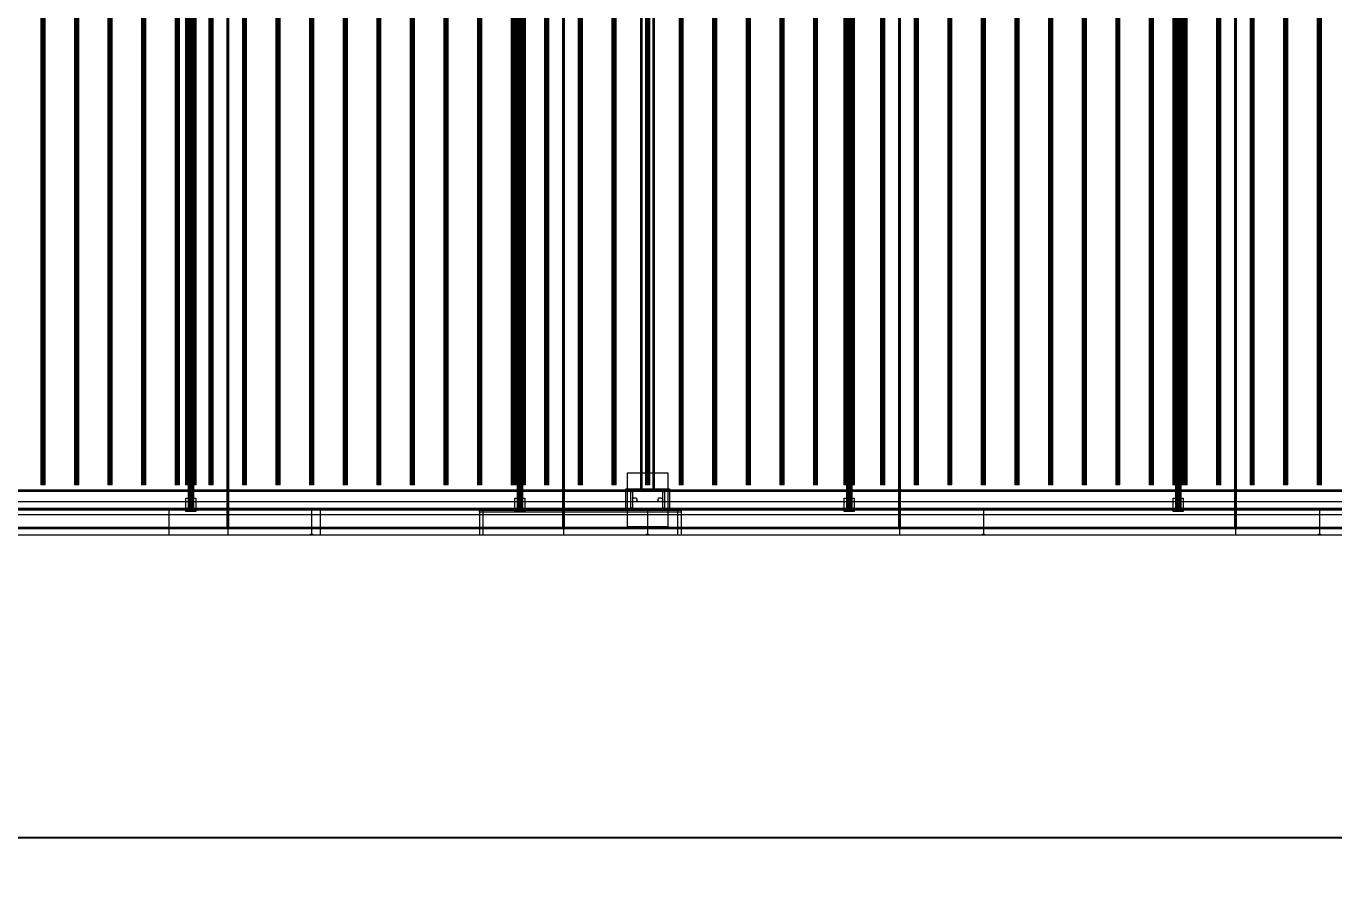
# Model space of a CAD drawing. Header units: millimetres. Extents: x -1970 to 59977, y -50268 to 6837.
# Drawn here: x 51989 to 55882, y -20450 to -17885 of the extents above; entities that cross this region are included whole.
import ezdxf

# ---------------------------------------------------------------- set-up
doc = ezdxf.new("R2010")
doc.units = ezdxf.units.MM
doc.layers.add('COTAS_O', color=1, linetype='Continuous', lineweight=0)
doc.layers.add('superior_secador', color=7, linetype='Continuous', lineweight=0)
doc.dimstyles.new('R19_100', dxfattribs={"dimtxt": 250, "dimasz": 150, "dimexe": 150, "dimexo": 80, "dimgap": 100, "dimtad": 1, "dimtih": 1, "dimtoh": 1, "dimdsep": 46, "dimcen": 0.09, "dimadec": 0, "dimazin": 0, "dimtfac": 1, "dimtdec": 4, "dimtofl": 0, "dimtmove": 0, "dimatfit": 3, "dimfxl": 1, "dimtolj": 1, "dimtzin": 0, "dimarcsym": 0})

# ---------------------------------------------------------------- blocks, each defined once
blk = doc.blocks.new('*D35')
at = {"layer": 'COTAS_O', "color": 0, "lineweight": -2, "transparency": 16777216}
for p, q in [((38839.3, -19480), (38839.3, -20450)), ((58839.3, -19480), (58839.3, -20450)), ((38989.3, -20300), (58689.3, -20300))]:
    blk.add_line(p, q, dxfattribs=at)
at = {"layer": 'COTAS_O', "color": 0, "transparency": 16777216}
for points in [[(38989.3, -20275), (38989.3, -20325), (38839.3, -20300)], [(58689.3, -20275), (58689.3, -20325), (58839.3, -20300)]]:
    blk.add_solid(points, dxfattribs=at)
at = {"layer": 'Defpoints', "color": 0, "transparency": 16777216}
for p in [(38839.3, -19400), (58839.3, -19400), (58839.3, -20300)]:
    blk.add_point(p, dxfattribs=at)

msp = doc.modelspace()

# ---------------------------------------------------------------- linework, layer by layer
at = {"layer": 'superior_secador'}
for p, q in [((52587.253, -19380), (52587.253, -16620)), ((52589.253, -16600), (52589.253, -19400)), ((52591.253, -16620), (52591.253, -19380)), ((53587.253, -19380), (53587.253, -16620)), ((53589.253, -16600), (53589.253, -19400)), ((53591.253, -16620), (53591.253, -19380)), ((54587.253, -19380), (54587.253, -16620)), ((54589.253, -16600), (54589.253, -19400)), ((54591.253, -16620), (54591.253, -19380)), ((55587.253, -19380), (55587.253, -16620)), ((55589.253, -16600), (55589.253, -19400)), ((55591.253, -16620), (55591.253, -19380)), ((52471.253, -16680), (52471.253, -19320)), ((52471.526, -16680), (52471.526, -19320)), ((52472.325, -16680), (52472.325, -19320)), ((52473.596, -16680), (52473.596, -19320)), ((52475.253, -16680), (52475.253, -19320)), ((52477.182, -16680), (52477.182, -19320)), ((52479.253, -16680), (52479.253, -19320)), ((52481.324, -16680), (52481.324, -19320)), ((52483.253, -16680), (52483.253, -19320)), ((52484.91, -16680), (52484.91, -19320)), ((52486.181, -16680), (52486.181, -19320)), ((52486.98, -16680), (52486.98, -19320)), ((52487.253, -19320), (52487.253, -16680)), ((53451.253, -16680), (53451.253, -19320)), ((53451.526, -16680), (53451.526, -19320)), ((53452.325, -16680), (53452.325, -19320)), ((53453.596, -16680), (53453.596, -19320)), ((53455.253, -16680), (53455.253, -19320)), ((53457.182, -16680), (53457.182, -19320)), ((53459.253, -16680), (53459.253, -19320)), ((53461.324, -16680), (53461.324, -19320)), ((53463.253, -16680), (53463.253, -19320)), ((53464.91, -16680), (53464.91, -19320)), ((53466.181, -16680), (53466.181, -19320)), ((53466.98, -16680), (53466.98, -19320)), ((53467.253, -19320), (53467.253, -16680)), ((54431.253, -16680), (54431.253, -19320)), ((54431.526, -16680), (54431.526, -19320)), ((54432.325, -16680), (54432.325, -19320)), ((54433.596, -16680), (54433.596, -19320)), ((54435.253, -16680), (54435.253, -19320)), ((54437.182, -16680), (54437.182, -19320)), ((54439.253, -16680), (54439.253, -19320)), ((54441.324, -16680), (54441.324, -19320)), ((54443.253, -16680), (54443.253, -19320)), ((54444.91, -16680), (54444.91, -19320)), ((54446.181, -16680), (54446.181, -19320)), ((54446.98, -16680), (54446.98, -19320)), ((54447.253, -19320), (54447.253, -16680)), ((55411.253, -16680), (55411.253, -19320)), ((55411.526, -16680), (55411.526, -19320)), ((55412.325, -16680), (55412.325, -19320)), ((55413.596, -16680), (55413.596, -19320)), ((55415.253, -16680), (55415.253, -19320)), ((55417.182, -16680), (55417.182, -19320)), ((55419.253, -16680), (55419.253, -19320)), ((55421.324, -16680), (55421.324, -19320)), ((55423.253, -16680), (55423.253, -19320)), ((55424.91, -16680), (55424.91, -19320)), ((55426.181, -16680), (55426.181, -19320)), ((55426.98, -16680), (55426.98, -19320)), ((55427.253, -19320), (55427.253, -16680)), ((53819.253, -19265), (53819.253, -16735)), ((53822.253, -16735), (53822.253, -19265)), ((53856.253, -19265), (53856.253, -16735)), ((53859.253, -16735), (53859.253, -19265)), ((52032.903, -16750), (52032.903, -19250)), ((52034.116, -16750), (52034.116, -19250)), ((52037.291, -16750), (52037.291, -19250)), ((52041.215, -16750), (52041.215, -19250)), ((52044.39, -16750), (52044.39, -19250)), ((52045.603, -19250), (52045.603, -16750)), ((52132.903, -16750), (52132.903, -19250)), ((52134.116, -16750), (52134.116, -19250)), ((52137.291, -16750), (52137.291, -19250)), ((52141.215, -16750), (52141.215, -19250)), ((52144.39, -16750), (52144.39, -19250)), ((52145.603, -19250), (52145.603, -16750)), ((52232.903, -16750), (52232.903, -19250)), ((52234.116, -16750), (52234.116, -19250)), ((52237.291, -16750), (52237.291, -19250)), ((52241.215, -16750), (52241.215, -19250)), ((52244.39, -16750), (52244.39, -19250)), ((52245.603, -19250), (52245.603, -16750)), ((52332.903, -16750), (52332.903, -19250)), ((52334.116, -16750), (52334.116, -19250)), ((52337.291, -16750), (52337.291, -19250)), ((52341.215, -16750), (52341.215, -19250)), ((52344.39, -16750), (52344.39, -19250)), ((52345.603, -19250), (52345.603, -16750)), ((52432.903, -16750), (52432.903, -19250)), ((52434.116, -16750), (52434.116, -19250)), ((52437.291, -16750), (52437.291, -19250)), ((52441.215, -16750), (52441.215, -19250)), ((52444.39, -16750), (52444.39, -19250)), ((52445.603, -19250), (52445.603, -16750)), ((52463.253, -16750), (52463.253, -19250)), ((52463.798, -16750), (52463.798, -19250)), ((52465.397, -16750), (52465.397, -19250)), ((52467.939, -16750), (52467.939, -19250)), ((52471.253, -16750), (52471.253, -19250)), ((52475.112, -16750), (52475.112, -19250)), ((52479.253, -16750), (52479.253, -19250)), ((52483.394, -16750), (52483.394, -19250)), ((52487.253, -16750), (52487.253, -19250)), ((52490.567, -16750), (52490.567, -19250)), ((52493.109, -16750), (52493.109, -19250)), ((52494.708, -16750), (52494.708, -19250)), ((52495.253, -19250), (52495.253, -16750)), ((52532.903, -16750), (52532.903, -19250)), ((52534.116, -16750), (52534.116, -19250)), ((52537.291, -16750), (52537.291, -19250)), ((52541.215, -16750), (52541.215, -19250)), ((52544.39, -16750), (52544.39, -19250)), ((52545.603, -19250), (52545.603, -16750)), ((52632.903, -16750), (52632.903, -19250)), ((52634.116, -16750), (52634.116, -19250)), ((52637.291, -16750), (52637.291, -19250)), ((52641.215, -16750), (52641.215, -19250)), ((52644.39, -16750), (52644.39, -19250)), ((52645.603, -19250), (52645.603, -16750)), ((52732.903, -16750), (52732.903, -19250)), ((52734.116, -16750), (52734.116, -19250)), ((52737.291, -16750), (52737.291, -19250)), ((52741.215, -16750), (52741.215, -19250)), ((52744.39, -16750), (52744.39, -19250)), ((52745.603, -19250), (52745.603, -16750)), ((52832.903, -16750), (52832.903, -19250)), ((52834.116, -16750), (52834.116, -19250)), ((52837.291, -16750), (52837.291, -19250)), ((52841.215, -16750), (52841.215, -19250)), ((52844.39, -16750), (52844.39, -19250)), ((52845.603, -19250), (52845.603, -16750)), ((52932.903, -16750), (52932.903, -19250)), ((52934.116, -16750), (52934.116, -19250)), ((52937.291, -16750), (52937.291, -19250)), ((52941.215, -16750), (52941.215, -19250)), ((52944.39, -16750), (52944.39, -19250)), ((52945.603, -19250), (52945.603, -16750)), ((53032.903, -16750), (53032.903, -19250)), ((53034.116, -16750), (53034.116, -19250)), ((53037.291, -16750), (53037.291, -19250)), ((53041.215, -16750), (53041.215, -19250)), ((53044.39, -16750), (53044.39, -19250)), ((53045.603, -19250), (53045.603, -16750)), ((53132.903, -16750), (53132.903, -19250)), ((53134.116, -16750), (53134.116, -19250)), ((53137.291, -16750), (53137.291, -19250)), ((53141.215, -16750), (53141.215, -19250)), ((53144.39, -16750), (53144.39, -19250)), ((53145.603, -19250), (53145.603, -16750)), ((53232.903, -16750), (53232.903, -19250)), ((53234.116, -16750), (53234.116, -19250)), ((53237.291, -16750), (53237.291, -19250)), ((53241.215, -16750), (53241.215, -19250)), ((53244.39, -16750), (53244.39, -19250)), ((53245.603, -19250), (53245.603, -16750)), ((53332.903, -16750), (53332.903, -19250)), ((53334.116, -16750), (53334.116, -19250)), ((53337.291, -16750), (53337.291, -19250)), ((53341.215, -16750), (53341.215, -19250)), ((53344.39, -16750), (53344.39, -19250)), ((53345.603, -19250), (53345.603, -16750)), ((53432.903, -16750), (53432.903, -19250)), ((53434.116, -16750), (53434.116, -19250)), ((53437.291, -16750), (53437.291, -19250)), ((53441.215, -16750), (53441.215, -19250)), ((53443.253, -16750), (53443.253, -19250)), ((53443.798, -16750), (53443.798, -19250)), ((53444.39, -16750), (53444.39, -19250)), ((53445.397, -16750), (53445.397, -19250)), ((53445.603, -19250), (53445.603, -16750)), ((53447.939, -16750), (53447.939, -19250)), ((53451.253, -16750), (53451.253, -19250)), ((53455.112, -16750), (53455.112, -19250)), ((53459.253, -16750), (53459.253, -19250)), ((53463.394, -16750), (53463.394, -19250)), ((53467.253, -16750), (53467.253, -19250)), ((53470.567, -16750), (53470.567, -19250)), ((53473.109, -16750), (53473.109, -19250)), ((53474.708, -16750), (53474.708, -19250)), ((53475.253, -19250), (53475.253, -16750)), ((53532.903, -16750), (53532.903, -19250)), ((53534.116, -16750), (53534.116, -19250)), ((53537.291, -16750), (53537.291, -19250)), ((53541.215, -16750), (53541.215, -19250)), ((53544.39, -16750), (53544.39, -19250)), ((53545.603, -19250), (53545.603, -16750)), ((53632.903, -16750), (53632.903, -19250)), ((53634.116, -16750), (53634.116, -19250)), ((53637.291, -16750), (53637.291, -19250)), ((53641.215, -16750), (53641.215, -19250)), ((53644.39, -16750), (53644.39, -19250)), ((53645.603, -19250), (53645.603, -16750)), ((53732.903, -16750), (53732.903, -19250)), ((53734.116, -16750), (53734.116, -19250)), ((53737.291, -16750), (53737.291, -19250)), ((53741.215, -16750), (53741.215, -19250)), ((53744.39, -16750), (53744.39, -19250)), ((53745.603, -19250), (53745.603, -16750)), ((53832.903, -16750), (53832.903, -19250)), ((53834.116, -16750), (53834.116, -19250)), ((53837.291, -16750), (53837.291, -19250)), ((53841.215, -16750), (53841.215, -19250)), ((53844.39, -16750), (53844.39, -19250)), ((53845.603, -19250), (53845.603, -16750)), ((53932.903, -16750), (53932.903, -19250)), ((53934.116, -16750), (53934.116, -19250)), ((53937.291, -16750), (53937.291, -19250)), ((53941.215, -16750), (53941.215, -19250)), ((53944.39, -16750), (53944.39, -19250)), ((53945.603, -19250), (53945.603, -16750)), ((54032.903, -16750), (54032.903, -19250)), ((54034.116, -16750), (54034.116, -19250)), ((54037.291, -16750), (54037.291, -19250)), ((54041.215, -16750), (54041.215, -19250)), ((54044.39, -16750), (54044.39, -19250)), ((54045.603, -19250), (54045.603, -16750)), ((54132.903, -16750), (54132.903, -19250)), ((54134.116, -16750), (54134.116, -19250)), ((54137.291, -16750), (54137.291, -19250)), ((54141.215, -16750), (54141.215, -19250)), ((54144.39, -16750), (54144.39, -19250)), ((54145.603, -19250), (54145.603, -16750)), ((54232.903, -16750), (54232.903, -19250)), ((54234.116, -16750), (54234.116, -19250)), ((54237.291, -16750), (54237.291, -19250)), ((54241.215, -16750), (54241.215, -19250)), ((54244.39, -16750), (54244.39, -19250)), ((54245.603, -19250), (54245.603, -16750)), ((54332.903, -16750), (54332.903, -19250)), ((54334.116, -16750), (54334.116, -19250)), ((54337.291, -16750), (54337.291, -19250)), ((54341.215, -16750), (54341.215, -19250)), ((54344.39, -16750), (54344.39, -19250)), ((54345.603, -19250), (54345.603, -16750)), ((54423.253, -16750), (54423.253, -19250)), ((54423.798, -16750), (54423.798, -19250)), ((54425.397, -16750), (54425.397, -19250)), ((54427.939, -16750), (54427.939, -19250)), ((54431.253, -16750), (54431.253, -19250)), ((54432.903, -16750), (54432.903, -19250)), ((54434.116, -16750), (54434.116, -19250)), ((54435.112, -16750), (54435.112, -19250)), ((54437.291, -16750), (54437.291, -19250)), ((54439.253, -16750), (54439.253, -19250)), ((54441.215, -16750), (54441.215, -19250)), ((54443.394, -16750), (54443.394, -19250)), ((54444.39, -16750), (54444.39, -19250)), ((54445.603, -19250), (54445.603, -16750)), ((54447.253, -16750), (54447.253, -19250)), ((54450.567, -16750), (54450.567, -19250)), ((54453.109, -16750), (54453.109, -19250)), ((54454.708, -16750), (54454.708, -19250)), ((54455.253, -19250), (54455.253, -16750)), ((54532.903, -16750), (54532.903, -19250)), ((54534.116, -16750), (54534.116, -19250)), ((54537.291, -16750), (54537.291, -19250)), ((54541.215, -16750), (54541.215, -19250)), ((54544.39, -16750), (54544.39, -19250)), ((54545.603, -19250), (54545.603, -16750)), ((54632.903, -16750), (54632.903, -19250)), ((54634.116, -16750), (54634.116, -19250)), ((54637.291, -16750), (54637.291, -19250)), ((54641.215, -16750), (54641.215, -19250)), ((54644.39, -16750), (54644.39, -19250)), ((54645.603, -19250), (54645.603, -16750)), ((54732.903, -16750), (54732.903, -19250)), ((54734.116, -16750), (54734.116, -19250)), ((54737.291, -16750), (54737.291, -19250)), ((54741.215, -16750), (54741.215, -19250)), ((54744.39, -16750), (54744.39, -19250)), ((54745.603, -19250), (54745.603, -16750)), ((54832.903, -16750), (54832.903, -19250)), ((54834.116, -16750), (54834.116, -19250)), ((54837.291, -16750), (54837.291, -19250)), ((54841.215, -16750), (54841.215, -19250)), ((54844.39, -16750), (54844.39, -19250)), ((54845.603, -19250), (54845.603, -16750)), ((54932.903, -16750), (54932.903, -19250)), ((54934.116, -16750), (54934.116, -19250)), ((54937.291, -16750), (54937.291, -19250)), ((54941.215, -16750), (54941.215, -19250)), ((54944.39, -16750), (54944.39, -19250)), ((54945.603, -19250), (54945.603, -16750)), ((55032.903, -16750), (55032.903, -19250)), ((55034.116, -16750), (55034.116, -19250)), ((55037.291, -16750), (55037.291, -19250)), ((55041.215, -16750), (55041.215, -19250)), ((55044.39, -16750), (55044.39, -19250)), ((55045.603, -19250), (55045.603, -16750)), ((55132.903, -16750), (55132.903, -19250)), ((55134.116, -16750), (55134.116, -19250)), ((55137.291, -16750), (55137.291, -19250)), ((55141.215, -16750), (55141.215, -19250)), ((55144.39, -16750), (55144.39, -19250)), ((55145.603, -19250), (55145.603, -16750)), ((55232.903, -16750), (55232.903, -19250)), ((55234.116, -16750), (55234.116, -19250)), ((55237.291, -16750), (55237.291, -19250)), ((55241.215, -16750), (55241.215, -19250)), ((55244.39, -16750), (55244.39, -19250)), ((55245.603, -19250), (55245.603, -16750)), ((55332.903, -16750), (55332.903, -19250)), ((55334.116, -16750), (55334.116, -19250)), ((55337.291, -16750), (55337.291, -19250)), ((55341.215, -16750), (55341.215, -19250)), ((55344.39, -16750), (55344.39, -19250)), ((55345.603, -19250), (55345.603, -16750)), ((55403.253, -16750), (55403.253, -19250)), ((55403.798, -16750), (55403.798, -19250)), ((55405.397, -16750), (55405.397, -19250)), ((55407.939, -16750), (55407.939, -19250)), ((55411.253, -16750), (55411.253, -19250)), ((55415.112, -16750), (55415.112, -19250)), ((55419.253, -16750), (55419.253, -19250)), ((55423.394, -16750), (55423.394, -19250)), ((55427.253, -16750), (55427.253, -19250)), ((55430.567, -16750), (55430.567, -19250)), ((55432.903, -16750), (55432.903, -19250)), ((55433.109, -16750), (55433.109, -19250)), ((55434.116, -16750), (55434.116, -19250)), ((55434.708, -16750), (55434.708, -19250)), ((55435.253, -19250), (55435.253, -16750)), ((55437.291, -16750), (55437.291, -19250)), ((55441.215, -16750), (55441.215, -19250)), ((55444.39, -16750), (55444.39, -19250)), ((55445.603, -19250), (55445.603, -16750)), ((55532.903, -16750), (55532.903, -19250)), ((55534.116, -16750), (55534.116, -19250)), ((55537.291, -16750), (55537.291, -19250)), ((55541.215, -16750), (55541.215, -19250)), ((55544.39, -16750), (55544.39, -19250)), ((55545.603, -19250), (55545.603, -16750)), ((55632.903, -16750), (55632.903, -19250)), ((55634.116, -16750), (55634.116, -19250)), ((55637.291, -16750), (55637.291, -19250)), ((55641.215, -16750), (55641.215, -19250)), ((55644.39, -16750), (55644.39, -19250)), ((55645.603, -19250), (55645.603, -16750)), ((55732.903, -16750), (55732.903, -19250)), ((55734.116, -16750), (55734.116, -19250)), ((55737.291, -16750), (55737.291, -19250)), ((55741.215, -16750), (55741.215, -19250)), ((55744.39, -16750), (55744.39, -19250)), ((55745.603, -19250), (55745.603, -16750)), ((55832.903, -16750), (55832.903, -19250)), ((55834.116, -16750), (55834.116, -19250)), ((55837.291, -16750), (55837.291, -19250)), ((55841.215, -16750), (55841.215, -19250)), ((55844.39, -16750), (55844.39, -19250)), ((55845.603, -19250), (55845.603, -16750)), ((53779.253, -19375), (53779.253, -19215)), ((53779.253, -19215), (53899.253, -19215)), ((53899.253, -19215), (53899.253, -19375)), ((38839.253, -19265), (58839.253, -19265)), ((58839.253, -19270), (38839.253, -19270)), ((52034.116, -19250), (52032.903, -19250)), ((52037.291, -19250), (52034.116, -19250)), ((52041.215, -19250), (52037.291, -19250)), ((52044.39, -19250), (52041.215, -19250)), ((52045.603, -19250), (52044.39, -19250)), ((52134.116, -19250), (52132.903, -19250)), ((52137.291, -19250), (52134.116, -19250)), ((52141.215, -19250), (52137.291, -19250)), ((52144.39, -19250), (52141.215, -19250)), ((52145.603, -19250), (52144.39, -19250)), ((52234.116, -19250), (52232.903, -19250)), ((52237.291, -19250), (52234.116, -19250)), ((52241.215, -19250), (52237.291, -19250)), ((52244.39, -19250), (52241.215, -19250)), ((52245.603, -19250), (52244.39, -19250)), ((52334.116, -19250), (52332.903, -19250)), ((52337.291, -19250), (52334.116, -19250)), ((52341.215, -19250), (52337.291, -19250)), ((52344.39, -19250), (52341.215, -19250)), ((52345.603, -19250), (52344.39, -19250)), ((52434.116, -19250), (52432.903, -19250)), ((52437.291, -19250), (52434.116, -19250)), ((52441.215, -19250), (52437.291, -19250)), ((52444.39, -19250), (52441.215, -19250)), ((52445.603, -19250), (52444.39, -19250)), ((52463.798, -19250), (52463.253, -19250)), ((52465.397, -19250), (52463.798, -19250)), ((52467.939, -19250), (52465.397, -19250)), ((52471.253, -19250), (52467.939, -19250)), ((52475.112, -19250), (52471.253, -19250)), ((52479.253, -19250), (52475.112, -19250)), ((52483.394, -19250), (52479.253, -19250)), ((52487.253, -19250), (52483.394, -19250)), ((52490.567, -19250), (52487.253, -19250)), ((52493.109, -19250), (52490.567, -19250)), ((52494.708, -19250), (52493.109, -19250)), ((52495.253, -19250), (52494.708, -19250)), ((52534.116, -19250), (52532.903, -19250)), ((52537.291, -19250), (52534.116, -19250)), ((52541.215, -19250), (52537.291, -19250)), ((52544.39, -19250), (52541.215, -19250)), ((52545.603, -19250), (52544.39, -19250)), ((52634.116, -19250), (52632.903, -19250)), ((52637.291, -19250), (52634.116, -19250)), ((52641.215, -19250), (52637.291, -19250)), ((52644.39, -19250), (52641.215, -19250)), ((52645.603, -19250), (52644.39, -19250)), ((52734.116, -19250), (52732.903, -19250)), ((52737.291, -19250), (52734.116, -19250)), ((52741.215, -19250), (52737.291, -19250)), ((52744.39, -19250), (52741.215, -19250)), ((52745.603, -19250), (52744.39, -19250)), ((52834.116, -19250), (52832.903, -19250)), ((52837.291, -19250), (52834.116, -19250)), ((52841.215, -19250), (52837.291, -19250)), ((52844.39, -19250), (52841.215, -19250)), ((52845.603, -19250), (52844.39, -19250)), ((52934.116, -19250), (52932.903, -19250)), ((52937.291, -19250), (52934.116, -19250)), ((52941.215, -19250), (52937.291, -19250)), ((52944.39, -19250), (52941.215, -19250)), ((52945.603, -19250), (52944.39, -19250)), ((53034.116, -19250), (53032.903, -19250)), ((53037.291, -19250), (53034.116, -19250)), ((53041.215, -19250), (53037.291, -19250)), ((53044.39, -19250), (53041.215, -19250)), ((53045.603, -19250), (53044.39, -19250)), ((53134.116, -19250), (53132.903, -19250)), ((53137.291, -19250), (53134.116, -19250)), ((53141.215, -19250), (53137.291, -19250)), ((53144.39, -19250), (53141.215, -19250)), ((53145.603, -19250), (53144.39, -19250)), ((53234.116, -19250), (53232.903, -19250)), ((53237.291, -19250), (53234.116, -19250)), ((53241.215, -19250), (53237.291, -19250)), ((53244.39, -19250), (53241.215, -19250)), ((53245.603, -19250), (53244.39, -19250)), ((53334.116, -19250), (53332.903, -19250)), ((53337.291, -19250), (53334.116, -19250)), ((53341.215, -19250), (53337.291, -19250)), ((53344.39, -19250), (53341.215, -19250)), ((53345.603, -19250), (53344.39, -19250)), ((53434.116, -19250), (53432.903, -19250)), ((53437.291, -19250), (53434.116, -19250)), ((53441.215, -19250), (53437.291, -19250)), ((53444.39, -19250), (53441.215, -19250)), ((53443.798, -19250), (53443.253, -19250)), ((53445.397, -19250), (53443.798, -19250)), ((53445.603, -19250), (53444.39, -19250)), ((53447.939, -19250), (53445.397, -19250)), ((53451.253, -19250), (53447.939, -19250)), ((53455.112, -19250), (53451.253, -19250)), ((53459.253, -19250), (53455.112, -19250)), ((53463.394, -19250), (53459.253, -19250)), ((53467.253, -19250), (53463.394, -19250)), ((53470.567, -19250), (53467.253, -19250)), ((53473.109, -19250), (53470.567, -19250)), ((53474.708, -19250), (53473.109, -19250)), ((53475.253, -19250), (53474.708, -19250)), ((53534.116, -19250), (53532.903, -19250)), ((53537.291, -19250), (53534.116, -19250)), ((53541.215, -19250), (53537.291, -19250)), ((53544.39, -19250), (53541.215, -19250)), ((53545.603, -19250), (53544.39, -19250)), ((53634.116, -19250), (53632.903, -19250)), ((53637.291, -19250), (53634.116, -19250)), ((53641.215, -19250), (53637.291, -19250)), ((53644.39, -19250), (53641.215, -19250)), ((53645.603, -19250), (53644.39, -19250)), ((53734.116, -19250), (53732.903, -19250)), ((53737.291, -19250), (53734.116, -19250)), ((53741.215, -19250), (53737.291, -19250)), ((53744.39, -19250), (53741.215, -19250)), ((53745.603, -19250), (53744.39, -19250)), ((53774.253, -19325), (53774.253, -19262)), ((53774.253, -19262), (53904.253, -19262)), ((53789.253, -19270), (53789.253, -19265)), ((53789.253, -19265), (53889.253, -19265)), ((53889.253, -19270), (53789.253, -19270)), ((53789.253, -19320), (53789.253, -19270)), ((53789.253, -19270), (53794.253, -19270)), ((53794.253, -19270), (53794.253, -19320)), ((53859.253, -19265), (53819.253, -19265)), ((53822.253, -19265), (53819.253, -19265)), ((53834.116, -19250), (53832.903, -19250)), ((53837.291, -19250), (53834.116, -19250)), ((53841.215, -19250), (53837.291, -19250)), ((53844.39, -19250), (53841.215, -19250)), ((53845.603, -19250), (53844.39, -19250)), ((53859.253, -19265), (53856.253, -19265)), ((53884.253, -19320), (53884.253, -19270)), ((53884.253, -19270), (53889.253, -19270)), ((53889.253, -19265), (53889.253, -19270)), ((53889.253, -19270), (53889.253, -19320)), ((53904.253, -19262), (53904.253, -19325)), ((53934.116, -19250), (53932.903, -19250)), ((53937.291, -19250), (53934.116, -19250)), ((53941.215, -19250), (53937.291, -19250)), ((53944.39, -19250), (53941.215, -19250)), ((53945.603, -19250), (53944.39, -19250)), ((54034.116, -19250), (54032.903, -19250)), ((54037.291, -19250), (54034.116, -19250)), ((54041.215, -19250), (54037.291, -19250)), ((54044.39, -19250), (54041.215, -19250)), ((54045.603, -19250), (54044.39, -19250)), ((54134.116, -19250), (54132.903, -19250)), ((54137.291, -19250), (54134.116, -19250)), ((54141.215, -19250), (54137.291, -19250)), ((54144.39, -19250), (54141.215, -19250)), ((54145.603, -19250), (54144.39, -19250)), ((54234.116, -19250), (54232.903, -19250)), ((54237.291, -19250), (54234.116, -19250)), ((54241.215, -19250), (54237.291, -19250)), ((54244.39, -19250), (54241.215, -19250)), ((54245.603, -19250), (54244.39, -19250)), ((54334.116, -19250), (54332.903, -19250)), ((54337.291, -19250), (54334.116, -19250)), ((54341.215, -19250), (54337.291, -19250)), ((54344.39, -19250), (54341.215, -19250)), ((54345.603, -19250), (54344.39, -19250)), ((54423.798, -19250), (54423.253, -19250)), ((54425.397, -19250), (54423.798, -19250)), ((54427.939, -19250), (54425.397, -19250)), ((54431.253, -19250), (54427.939, -19250)), ((54435.112, -19250), (54431.253, -19250)), ((54434.116, -19250), (54432.903, -19250)), ((54437.291, -19250), (54434.116, -19250)), ((54439.253, -19250), (54435.112, -19250)), ((54441.215, -19250), (54437.291, -19250)), ((54443.394, -19250), (54439.253, -19250)), ((54444.39, -19250), (54441.215, -19250)), ((54447.253, -19250), (54443.394, -19250)), ((54445.603, -19250), (54444.39, -19250)), ((54450.567, -19250), (54447.253, -19250)), ((54453.109, -19250), (54450.567, -19250)), ((54454.708, -19250), (54453.109, -19250)), ((54455.253, -19250), (54454.708, -19250)), ((54534.116, -19250), (54532.903, -19250)), ((54537.291, -19250), (54534.116, -19250)), ((54541.215, -19250), (54537.291, -19250)), ((54544.39, -19250), (54541.215, -19250)), ((54545.603, -19250), (54544.39, -19250)), ((54634.116, -19250), (54632.903, -19250)), ((54637.291, -19250), (54634.116, -19250)), ((54641.215, -19250), (54637.291, -19250)), ((54644.39, -19250), (54641.215, -19250)), ((54645.603, -19250), (54644.39, -19250)), ((54734.116, -19250), (54732.903, -19250)), ((54737.291, -19250), (54734.116, -19250)), ((54741.215, -19250), (54737.291, -19250)), ((54744.39, -19250), (54741.215, -19250)), ((54745.603, -19250), (54744.39, -19250)), ((54834.116, -19250), (54832.903, -19250)), ((54837.291, -19250), (54834.116, -19250)), ((54841.215, -19250), (54837.291, -19250)), ((54844.39, -19250), (54841.215, -19250)), ((54845.603, -19250), (54844.39, -19250)), ((54934.116, -19250), (54932.903, -19250)), ((54937.291, -19250), (54934.116, -19250)), ((54941.215, -19250), (54937.291, -19250)), ((54944.39, -19250), (54941.215, -19250)), ((54945.603, -19250), (54944.39, -19250)), ((55034.116, -19250), (55032.903, -19250)), ((55037.291, -19250), (55034.116, -19250)), ((55041.215, -19250), (55037.291, -19250)), ((55044.39, -19250), (55041.215, -19250)), ((55045.603, -19250), (55044.39, -19250)), ((55134.116, -19250), (55132.903, -19250)), ((55137.291, -19250), (55134.116, -19250)), ((55141.215, -19250), (55137.291, -19250)), ((55144.39, -19250), (55141.215, -19250)), ((55145.603, -19250), (55144.39, -19250)), ((55234.116, -19250), (55232.903, -19250)), ((55237.291, -19250), (55234.116, -19250)), ((55241.215, -19250), (55237.291, -19250)), ((55244.39, -19250), (55241.215, -19250)), ((55245.603, -19250), (55244.39, -19250)), ((55334.116, -19250), (55332.903, -19250)), ((55337.291, -19250), (55334.116, -19250)), ((55341.215, -19250), (55337.291, -19250)), ((55344.39, -19250), (55341.215, -19250)), ((55345.603, -19250), (55344.39, -19250)), ((55403.798, -19250), (55403.253, -19250)), ((55405.397, -19250), (55403.798, -19250)), ((55407.939, -19250), (55405.397, -19250)), ((55411.253, -19250), (55407.939, -19250)), ((55415.112, -19250), (55411.253, -19250)), ((55419.253, -19250), (55415.112, -19250)), ((55423.394, -19250), (55419.253, -19250)), ((55427.253, -19250), (55423.394, -19250)), ((55430.567, -19250), (55427.253, -19250)), ((55433.109, -19250), (55430.567, -19250)), ((55434.116, -19250), (55432.903, -19250)), ((55434.708, -19250), (55433.109, -19250)), ((55437.291, -19250), (55434.116, -19250)), ((55435.253, -19250), (55434.708, -19250)), ((55441.215, -19250), (55437.291, -19250)), ((55444.39, -19250), (55441.215, -19250)), ((55445.603, -19250), (55444.39, -19250)), ((55534.116, -19250), (55532.903, -19250)), ((55537.291, -19250), (55534.116, -19250)), ((55541.215, -19250), (55537.291, -19250)), ((55544.39, -19250), (55541.215, -19250)), ((55545.603, -19250), (55544.39, -19250)), ((55634.116, -19250), (55632.903, -19250)), ((55637.291, -19250), (55634.116, -19250)), ((55641.215, -19250), (55637.291, -19250)), ((55644.39, -19250), (55641.215, -19250)), ((55645.603, -19250), (55644.39, -19250)), ((55734.116, -19250), (55732.903, -19250)), ((55737.291, -19250), (55734.116, -19250)), ((55741.215, -19250), (55737.291, -19250)), ((55744.39, -19250), (55741.215, -19250)), ((55745.603, -19250), (55744.39, -19250)), ((55834.116, -19250), (55832.903, -19250)), ((55837.291, -19250), (55834.116, -19250)), ((55841.215, -19250), (55837.291, -19250)), ((55844.39, -19250), (55841.215, -19250)), ((55845.603, -19250), (55844.39, -19250)), ((39189.253, -19300), (58489.253, -19300)), ((52464.253, -19330), (52464.253, -19290)), ((52464.253, -19290), (52494.253, -19290)), ((52494.253, -19290), (52494.253, -19330)), ((53444.253, -19330), (53444.253, -19290)), ((53444.253, -19290), (53474.253, -19290)), ((53474.253, -19290), (53474.253, -19330)), ((53794.253, -19295), (53797.753, -19288.938)), ((53797.753, -19301.062), (53794.253, -19295)), ((53797.753, -19288.938), (53804.753, -19288.938)), ((53804.753, -19301.062), (53797.753, -19301.062)), ((53804.753, -19288.938), (53808.253, -19295)), ((53808.253, -19295), (53804.753, -19301.062)), ((53870.253, -19295), (53873.753, -19288.938)), ((53873.753, -19301.062), (53870.253, -19295)), ((53873.753, -19288.938), (53880.753, -19288.938)), ((53880.753, -19301.062), (53873.753, -19301.062)), ((53880.753, -19288.938), (53884.253, -19295)), ((53884.253, -19295), (53880.753, -19301.062)), ((54424.253, -19330), (54424.253, -19290)), ((54424.253, -19290), (54454.253, -19290)), ((54454.253, -19290), (54454.253, -19330)), ((55404.253, -19330), (55404.253, -19290)), ((55404.253, -19290), (55434.253, -19290)), ((55434.253, -19290), (55434.253, -19330)), ((38839.253, -19320), (58839.253, -19320)), ((58839.253, -19325), (38839.253, -19325)), ((58489.253, -19340), (39189.253, -19340)), ((51839.253, -19325), (52414.253, -19325)), ((52414.253, -19325), (52414.253, -19400)), ((52414.253, -19325), (52839.253, -19325)), ((52494.253, -19330), (52464.253, -19330)), ((52471.526, -19320), (52471.253, -19320)), ((52472.325, -19320), (52471.526, -19320)), ((52473.596, -19320), (52472.325, -19320)), ((52475.253, -19320), (52473.596, -19320)), ((52477.182, -19320), (52475.253, -19320)), ((52479.253, -19320), (52477.182, -19320)), ((52481.324, -19320), (52479.253, -19320)), ((52483.253, -19320), (52481.324, -19320)), ((52484.91, -19320), (52483.253, -19320)), ((52486.181, -19320), (52484.91, -19320)), ((52486.98, -19320), (52486.181, -19320)), ((52487.253, -19320), (52486.98, -19320)), ((52839.253, -19325), (52839.253, -19400)), ((52839.253, -19325), (52864.253, -19325)), ((52864.253, -19325), (52864.253, -19400)), ((52864.253, -19325), (53339.253, -19325)), ((53339.253, -19325), (53339.253, -19400)), ((53339.253, -19325), (53839.253, -19325)), ((53339.253, -19325), (53939.253, -19325)), ((53339.253, -19325), (53349.253, -19325)), ((53339.253, -19332), (53339.253, -19326)), ((53339.253, -19326), (53939.253, -19326)), ((53939.253, -19332), (53339.253, -19332)), ((53349.253, -19325), (53349.253, -19400)), ((53474.253, -19330), (53444.253, -19330)), ((53451.526, -19320), (53451.253, -19320)), ((53452.325, -19320), (53451.526, -19320)), ((53453.596, -19320), (53452.325, -19320)), ((53455.253, -19320), (53453.596, -19320)), ((53457.182, -19320), (53455.253, -19320)), ((53459.253, -19320), (53457.182, -19320)), ((53461.324, -19320), (53459.253, -19320)), ((53463.253, -19320), (53461.324, -19320)), ((53464.91, -19320), (53463.253, -19320)), ((53466.181, -19320), (53464.91, -19320)), ((53466.98, -19320), (53466.181, -19320)), ((53467.253, -19320), (53466.98, -19320)), ((53774.253, -19325), (53774.253, -19320)), ((53774.253, -19320), (53904.253, -19320)), ((53904.253, -19325), (53774.253, -19325)), ((53789.253, -19325), (53789.253, -19320)), ((53789.253, -19320), (53889.253, -19320)), ((53794.253, -19320), (53789.253, -19320)), ((53889.253, -19325), (53789.253, -19325)), ((53839.253, -19325), (53839.253, -19400)), ((53839.253, -19325), (53939.253, -19325)), ((53889.253, -19320), (53884.253, -19320)), ((53889.253, -19320), (53889.253, -19325)), ((53904.253, -19320), (53904.253, -19325)), ((53929.253, -19400), (53929.253, -19325)), ((53929.253, -19325), (53939.253, -19325)), ((53939.253, -19325), (53939.253, -19400)), ((53939.253, -19325), (54839.253, -19325)), ((53939.253, -19326), (53939.253, -19332)), ((54454.253, -19330), (54424.253, -19330)), ((54431.526, -19320), (54431.253, -19320)), ((54432.325, -19320), (54431.526, -19320)), ((54433.596, -19320), (54432.325, -19320)), ((54435.253, -19320), (54433.596, -19320)), ((54437.182, -19320), (54435.253, -19320)), ((54439.253, -19320), (54437.182, -19320)), ((54441.324, -19320), (54439.253, -19320)), ((54443.253, -19320), (54441.324, -19320)), ((54444.91, -19320), (54443.253, -19320)), ((54446.181, -19320), (54444.91, -19320)), ((54446.98, -19320), (54446.181, -19320)), ((54447.253, -19320), (54446.98, -19320)), ((54839.253, -19325), (54839.253, -19400)), ((54839.253, -19325), (55839.253, -19325)), ((55434.253, -19330), (55404.253, -19330)), ((55411.526, -19320), (55411.253, -19320)), ((55412.325, -19320), (55411.526, -19320)), ((55413.596, -19320), (55412.325, -19320)), ((55415.253, -19320), (55413.596, -19320)), ((55417.182, -19320), (55415.253, -19320)), ((55419.253, -19320), (55417.182, -19320)), ((55421.324, -19320), (55419.253, -19320)), ((55423.253, -19320), (55421.324, -19320)), ((55424.91, -19320), (55423.253, -19320)), ((55426.181, -19320), (55424.91, -19320)), ((55426.98, -19320), (55426.181, -19320)), ((55427.253, -19320), (55426.98, -19320)), ((55839.253, -19325), (55839.253, -19400)), ((55839.253, -19325), (56214.253, -19325)), ((38839.253, -19376), (58839.253, -19376)), ((38839.253, -19380), (58839.253, -19380)), ((52591.253, -19380), (52587.253, -19380)), ((53591.253, -19380), (53587.253, -19380)), ((53899.253, -19375), (53779.253, -19375)), ((54591.253, -19380), (54587.253, -19380)), ((55591.253, -19380), (55587.253, -19380)), ((58839.253, -19400), (38839.253, -19400)), ((52589.253, -19400), (51589.253, -19400)), ((52414.253, -19400), (51839.253, -19400)), ((52839.253, -19400), (52414.253, -19400)), ((53589.253, -19400), (52589.253, -19400)), ((52836.253, -19400), (52836.253, -19397)), ((52836.253, -19397), (52842.253, -19397)), ((52842.253, -19400), (52836.253, -19400)), ((52864.253, -19400), (52839.253, -19400)), ((52842.253, -19397), (52842.253, -19400)), ((53339.253, -19400), (52864.253, -19400)), ((53839.253, -19400), (53339.253, -19400)), ((53939.253, -19400), (53339.253, -19400)), ((53349.253, -19400), (53339.253, -19400)), ((54589.253, -19400), (53589.253, -19400)), ((53836.253, -19400), (53836.253, -19397)), ((53836.253, -19397), (53842.253, -19397)), ((53842.253, -19400), (53836.253, -19400)), ((53939.253, -19400), (53839.253, -19400)), ((53842.253, -19397), (53842.253, -19400)), ((53939.253, -19400), (53929.253, -19400)), ((54839.253, -19400), (53939.253, -19400)), ((55589.253, -19400), (54589.253, -19400)), ((54836.253, -19400), (54836.253, -19397)), ((54836.253, -19397), (54842.253, -19397)), ((54842.253, -19400), (54836.253, -19400)), ((55839.253, -19400), (54839.253, -19400)), ((54842.253, -19397), (54842.253, -19400)), ((56589.253, -19400), (55589.253, -19400)), ((55836.253, -19400), (55836.253, -19397)), ((55836.253, -19397), (55842.253, -19397)), ((55842.253, -19400), (55836.253, -19400)), ((56214.253, -19400), (55839.253, -19400)), ((55842.253, -19397), (55842.253, -19400))]:
    msp.add_line(p, q, dxfattribs=at)

# ---------------------------------------------------------------- dimensions: what is measured, and where the dimension line sits
at = {"layer": 'COTAS_O'}
dim = msp.add_aligned_dim(p1=(38839.253, -19400), p2=(58839.253, -19400), distance=-900, text='<> O', dimstyle='R19_100', dxfattribs=at)
dim.commit()
dim.dimension.update_dxf_attribs({"geometry": '*D35', "text_midpoint": (48839.253, -20300)})

doc.saveas('drawing.dxf')
